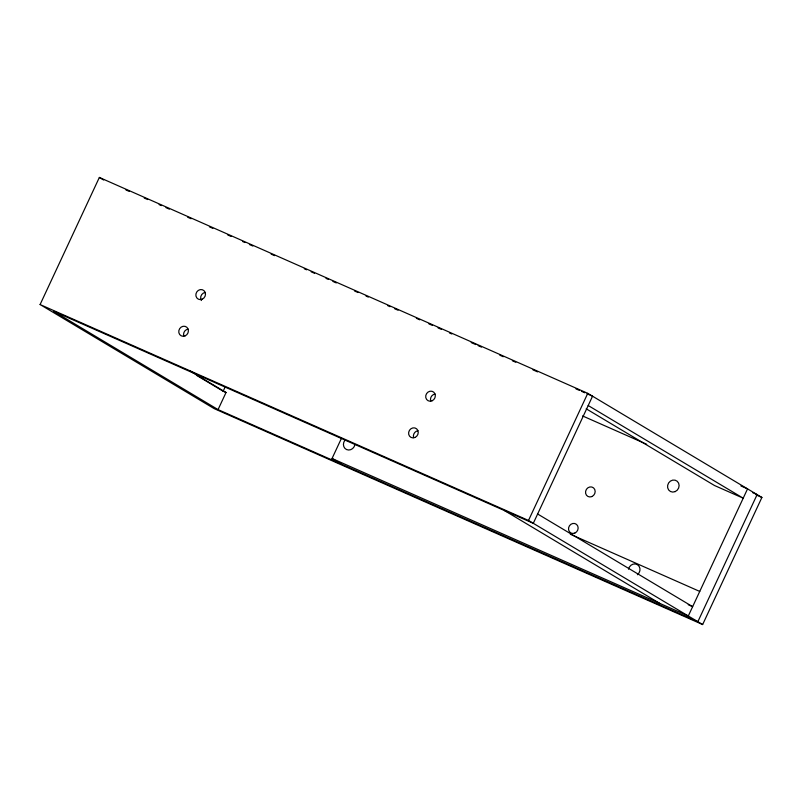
<?xml version="1.0" encoding="UTF-8"?>
<svg xmlns="http://www.w3.org/2000/svg" width="802" height="802" viewBox="0 0 802 802"><rect width="100%" height="100%" fill="white"/><g stroke="black" fill="none" stroke-linecap="round" stroke-linejoin="round"><path stroke-width="1.2" d="M40.1 304.549L99.358 177.442L587.766 393.341L761.9 497.451L702.642 624.558L214.234 408.659L40.1 304.549L528.508 520.448L702.642 624.558M752.537 492.568L757.118 494.593L697.86 621.7L218.064 409.601L226.034 392.509L223.156 391.236L225.272 386.704M341.602 464.218L332.048 458.503L341.411 438.413M528.508 520.448L587.766 393.341M125.944 189.944L129.373 191.457M144.23 198.024L147.668 199.548M159.097 204.6L161.382 205.603M165.954 207.628L169.382 209.142M187.678 217.232L191.107 218.745M209.402 226.836L212.831 228.349M227.698 234.916L231.126 236.44M242.555 241.492L244.841 242.505M249.412 244.52L252.851 246.034M271.136 254.124L274.565 255.637M304.289 268.78L306.575 269.793M311.156 271.808L314.584 273.332M326.013 278.384L328.299 279.397M332.87 281.412L336.309 282.936M354.594 291.016L358.023 292.529M366.033 296.068L368.318 297.081M387.757 305.672L390.043 306.685M394.614 308.71L398.043 310.224M416.338 318.304L419.767 319.828M428.91 323.868L432.338 325.381M438.052 327.908L441.481 329.421M449.491 332.96L451.777 333.973M471.215 342.564L475.786 344.589M478.072 345.602L481.501 347.116M499.796 355.196L503.225 356.72M512.368 360.76L515.796 362.273M532.949 369.852L537.52 371.877M575.976 388.88L579.285 390.343M581.5 391.316L584.808 392.779M587.024 393.762L592.548 396.198L533.29 523.315L53.493 311.216L218.064 409.601M582.553 415.927L646.683 444.278M740.928 485.942L747.554 488.869L688.296 615.986L332.048 458.503M756.186 494.914L761.9 497.451M570.302 534.212L699.745 591.435M688.226 604.708L692.647 606.663L537.631 513.992M588.197 405.521L743.213 498.192L714.482 485.501L586.192 408.799M99.358 177.442L103.659 180.019M504.558 510.613L659.575 603.284M189.603 370.735L226.034 392.509M196.4 375.246L223.156 391.236M354.885 444.729A6.175 5.644 -59.1 0 1 346.604 449.571A6.175 5.644 -59.1 0 1 344.89 440.318M628.547 569.199A6.175 5.644 -59.1 0 1 637.48 564.708A6.175 5.644 -59.1 0 1 637.389 574.733M430.714 400.98A5.153 4.702 -59.1 0 1 435.025 394.043M413.621 437.651A5.153 4.702 -59.1 0 1 417.932 430.714M201.422 300.519A5.153 4.702 -59.1 0 1 205.182 292.439M183.778 336.048A5.153 4.702 -59.1 0 1 188.089 329.111M432.027 400.82A5.153 4.702 -59.1 0 0 433.732 392.168A5.153 4.702 -59.1 0 0 425.792 395.536A5.153 4.702 -59.1 0 0 432.027 400.82M414.935 437.491A5.153 4.702 -59.1 0 0 416.639 428.839A5.153 4.702 -59.1 0 0 408.699 432.208A5.153 4.702 -59.1 0 0 414.935 437.491M202.184 299.216A5.153 4.702 -59.1 0 0 203.888 290.565A5.153 4.702 -59.1 0 0 195.949 293.943A5.153 4.702 -59.1 0 0 202.184 299.216M185.092 335.888A5.153 4.702 -59.1 0 0 186.796 327.236A5.153 4.702 -59.1 0 0 178.856 330.614A5.153 4.702 -59.1 0 0 185.092 335.888M591.866 496.558A5.153 4.702 -59.1 0 0 593.57 487.907A5.153 4.702 -59.1 0 0 585.63 491.275A5.153 4.702 -59.1 0 0 591.866 496.558M574.844 533.069A5.153 4.702 -59.1 0 0 576.548 524.418A5.153 4.702 -59.1 0 0 568.608 527.796A5.153 4.702 -59.1 0 0 574.844 533.069M675.144 491.616A6.175 5.644 -59.1 0 0 677.189 481.24A6.175 5.644 -59.1 0 0 667.665 485.29A6.175 5.644 -59.1 0 0 675.144 491.616"/></g></svg>
